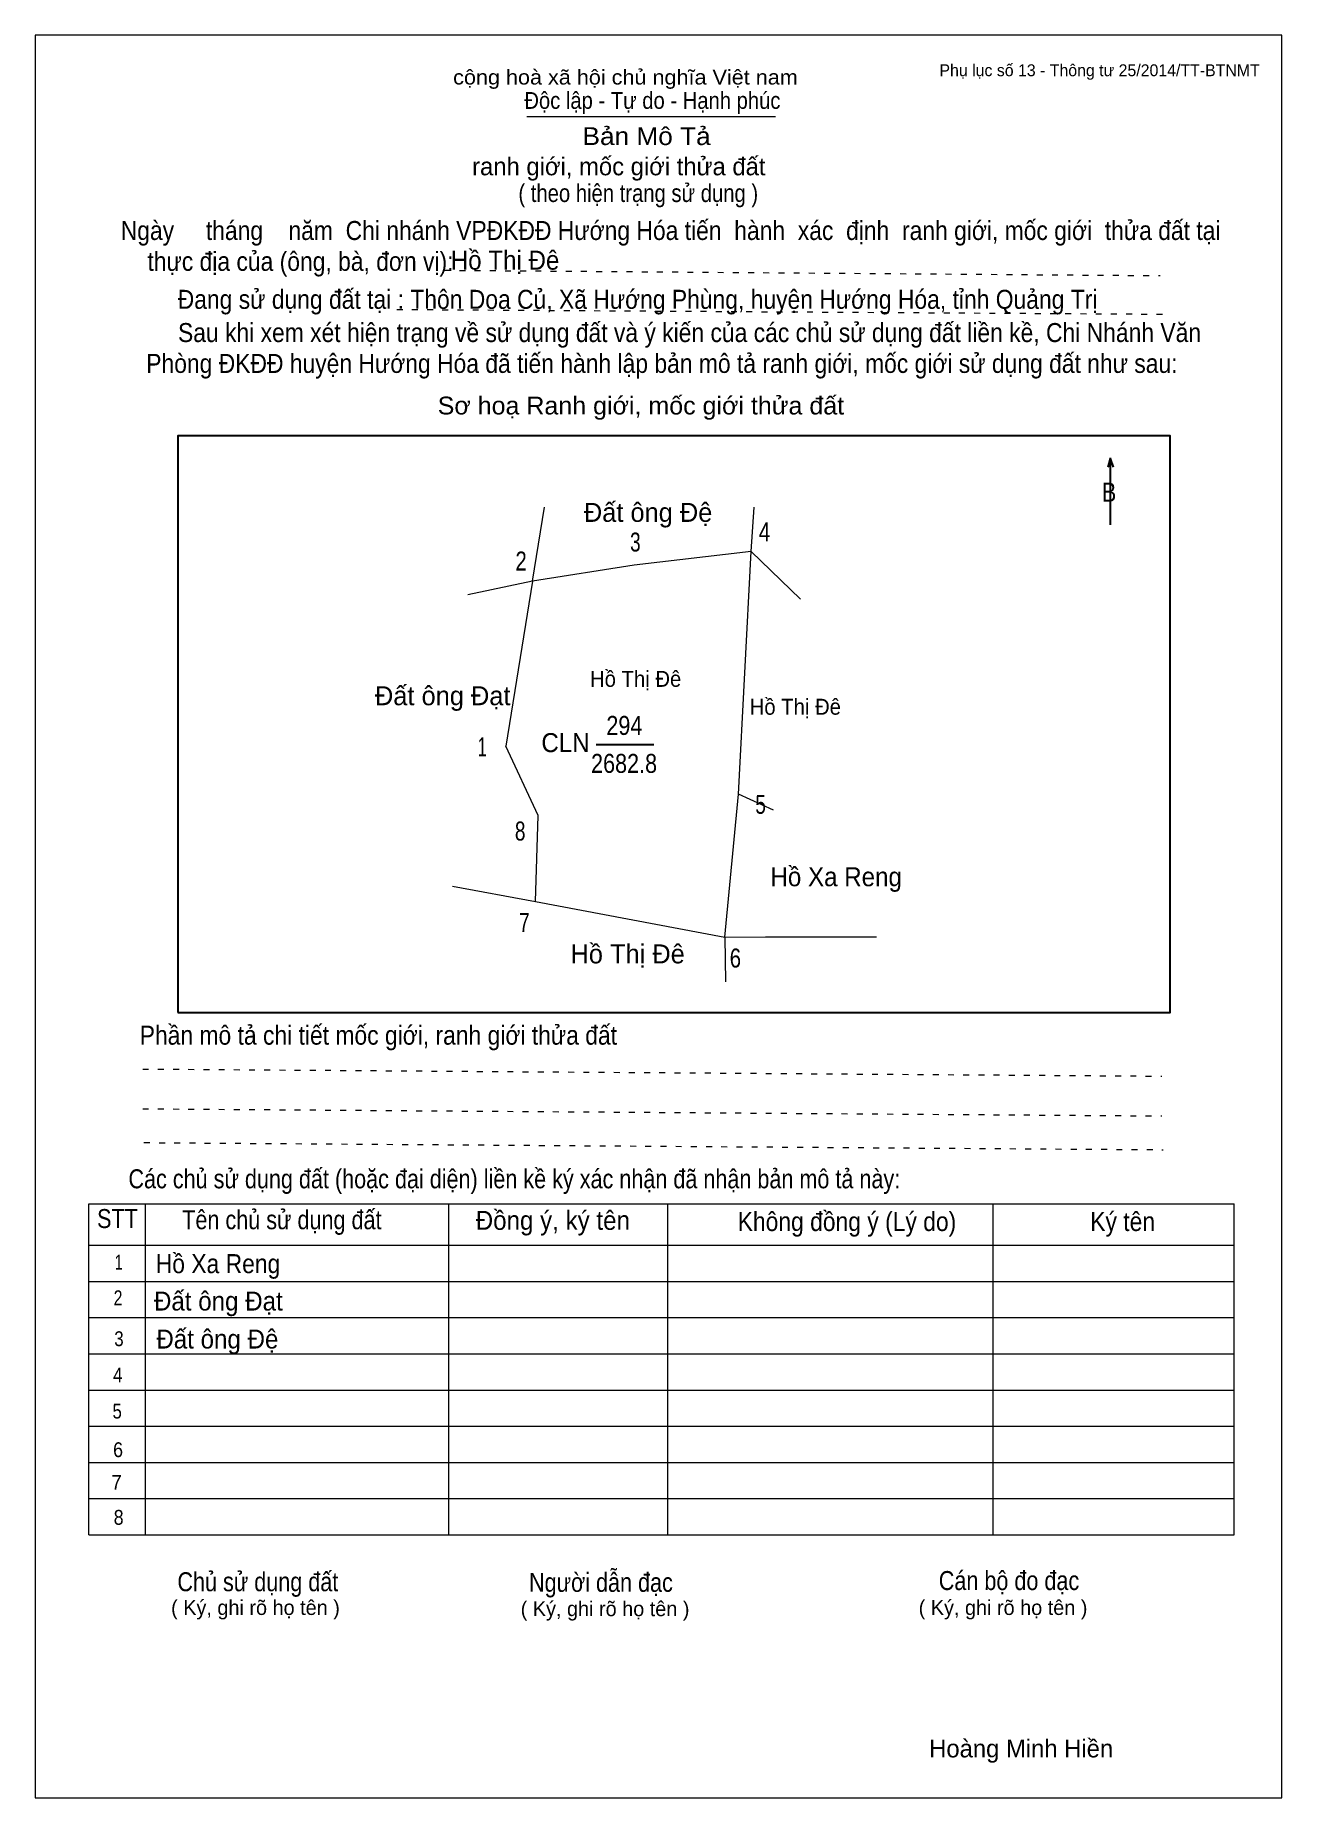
# Model space of a CAD drawing. Header units: centimetres. Extents: x 0 to 21, y 0 to 29.7.
import ezdxf
from ezdxf.enums import TextEntityAlignment as Align

# ---------------------------------------------------------------- set-up
doc = ezdxf.new("R2010")
doc.units = ezdxf.units.CM
doc.header["$LTSCALE"] = 0.13
doc.linetypes.add('DOTTED', pattern=[1.5, 0.3, -1.2])
for name, color, linetype, lineweight in [('1', 7, 'Continuous', 13), ('33', 7, 'Continuous', 25), ('6', 7, 'Continuous', 13), ('62', 7, 'Continuous', 13)]:
    doc.layers.add(name, color=color, linetype=linetype, lineweight=lineweight)
for name, color, linetype in [('2', 7, 'Continuous'), ('32', 7, 'Continuous'), ('34', 7, 'Continuous'), ('63', 7, 'Continuous')]:
    doc.layers.add(name, color=color, linetype=linetype)

msp = doc.modelspace()

# ---------------------------------------------------------------- linework, layer by layer
at = {"layer": '1'}
msp.add_lwpolyline([(21, 0), (21, 29.7), (0, 29.7), (0, 0)], close=True, dxfattribs=at)
at = {"layer": '33'}
msp.add_line((9.45, 17.75), (10.42, 17.75), dxfattribs=at)
at = {"layer": '6'}
for p, q in [((8.38, 20.5), (8.58, 21.75)), ((12.06, 21), (12.89, 20.2)), ((8.38, 20.5), (7.29, 20.27)), ((12.44, 16.64), (11.85, 16.91)), ((11.62, 14.5), (11.63, 13.75))]:
    msp.add_line(p, q, dxfattribs=at)
for points in [[(7.03, 15.36), (8.43, 15.1), (11.62, 14.5), (11.85, 16.91), (12.06, 21), (12.11, 21.75)], [(12.06, 21), (10.09, 20.77), (8.38, 20.5), (7.93, 17.72)], [(8.43, 15.1), (8.47, 16.55), (7.93, 17.72)], [(11.62, 14.5), (12.3, 14.51), (14.17, 14.51)]]:
    msp.add_lwpolyline(points, dxfattribs=at)
at = {"layer": '62'}
for p, q in [((8.28, 28.33), (12.47, 28.33)), ((0.9, 10.01), (20.2, 10.01)), ((0.9, 4.43), (0.9, 10.01)), ((1.86, 4.43), (1.86, 10.01)), ((6.97, 4.43), (6.97, 9.99)), ((10.66, 4.43), (10.66, 9.99)), ((16.14, 4.43), (16.14, 10.01)), ((20.2, 4.43), (20.2, 10.01)), ((0.9, 9.31), (20.2, 9.31)), ((0.9, 8.7), (20.2, 8.7)), ((0.9, 8.09), (20.2, 8.09)), ((0.9, 7.48), (20.2, 7.48)), ((0.9, 6.87), (20.2, 6.87)), ((0.9, 6.26), (20.2, 6.26)), ((0.9, 5.65), (20.2, 5.65)), ((0.9, 5.04), (20.2, 5.04)), ((0.9, 4.43), (20.2, 4.43))]:
    msp.add_line(p, q, dxfattribs=at)
at = {"layer": '62', "linetype": 'DOTTED'}
for p, q in [((6.89, 25.74), (18.95, 25.65)), ((6.09, 25.08), (19.04, 25)), ((1.81, 12.28), (18.98, 12.16)), ((1.81, 11.61), (18.98, 11.49)), ((1.83, 11.04), (19, 10.92))]:
    msp.add_line(p, q, dxfattribs=at)
at = {"layer": '62', "lineweight": 25}
for p, q in [((18.11, 22.58), (18.11, 21.45)), ((18.11, 22.57), (18.07, 22.42)), ((18.11, 22.57), (18.16, 22.42))]:
    msp.add_line(p, q, dxfattribs=at)
msp.add_lwpolyline([(2.4, 13.23), (19.12, 13.23), (19.12, 22.95), (2.4, 22.95)], close=True, dxfattribs=at)

# ---------------------------------------------------------------- texts
at = {"layer": '2', "width": 0.95}
for p in [(10.115, 18.72), (12.805, 18.25)]:
    msp.add_text('Hồ Thị Đê', height=0.269, dxfattribs=at).set_placement(p, align=Align.CENTER)
at = {"layer": '32'}
for s, width, p in [('4', 0.8, (12.285, 21.17)), ('3', 0.75, (10.11, 21)), ('2', 0.8, (8.185, 20.68)), ('1', 0.65, (7.53, 17.55)), ('5', 0.75, (12.22, 16.58)), ('8', 0.75, (8.17, 16.13)), ('7', 0.75, (8.24, 14.59)), ('6', 0.8, (11.795, 13.99))]:
    msp.add_text(s, height=0.32, dxfattribs=dict(at, width=width)).set_placement(p, align=Align.CENTER)
at = {"layer": '33'}
for s, p in [('Đất ông Đệ', (10.325, 21.5)), ('Đất ông Đệ', (10.325, 21.5)), ('Đất ông Đạt', (6.865, 18.41)), ('Hồ Thị Đê', (9.98, 14.06))]:
    msp.add_text(s, height=0.32, dxfattribs=at).set_placement(p, align=Align.CENTER)
for s, width, p in [('294', 0.85, (9.925, 17.91)), ('2682.8', 0.85, (9.92, 17.27)), ('Hồ Xa Reng ', 0.95, (13.55, 15.36))]:
    msp.add_text(s, height=0.32, dxfattribs=dict(at, width=width)).set_placement(p, align=Align.CENTER)
at = {"layer": '33', "width": 0.95}
msp.add_text('CLN', height=0.32, dxfattribs=at).set_placement((9.34, 17.62), align=Align.RIGHT)
at = {"layer": '34'}
for s, width, p in [('Hồ Thị Đê', 0.95, (7, 25.75)), ('Hồ Xa Reng ', 0.9, (2.03, 8.84)), ('Đất ông Đạt', 0.95, (2, 8.21)), ('Đất ông Đệ', 0.95, (2.04, 7.57))]:
    msp.add_text(s, height=0.32, dxfattribs=dict(at, width=width)).set_placement(p)
at = {"layer": '62'}
for s, height, width, p in [('cộng hoà xã hội chủ nghĩa Việt nam', 0.2474, 1.1, (7.04, 28.87)), ('Độc lập - Tự do - Hạnh phúc', 0.2828, 0.9, (8.24, 28.46)), ('Bản Mô Tả', 0.3, 1.1, (9.22, 27.85)), ('( theo hiện trạng sử dụng )', 0.3, 0.85, (8.14, 26.89)), ('Ngày     tháng    năm  Chi nhánh VPĐKĐĐ Hướng Hóa tiến  hành  xác  định  ranh giới, mốc giới  thửa đất tại ', 0.32, 0.9, (1.44, 26.25)), ('thực địa của (ông, bà, đơn vị): ', 0.32, 0.9, (1.89, 25.73)), ('Đang sử dụng đất tại : Thôn Doa Củ, Xã Hướng Phùng, huyện Hướng Hóa, tỉnh Quảng Trị', 0.32, 0.9, (2.4, 25.09)), ('     Sau khi xem xét hiện trạng về sử dụng đất và ý kiến của các chủ sử dụng đất liền kề, Chi Nhánh Văn ', 0.32, 0.9, (1.87, 24.53)), ('Phòng ĐKĐĐ huyện Hướng Hóa đã tiến hành lập bản mô tả ranh giới, mốc giới sử dụng đất như sau:', 0.32, 0.9, (1.87, 24.01)), ('Sơ hoạ Ranh giới, mốc giới thửa đất', 0.3, 1.05, (6.78, 23.31)), ('B', 0.32, 0.85, (17.97, 21.84)), ('Phần mô tả chi tiết mốc giới, ranh giới thửa đất ', 0.32, 0.9, (1.76, 12.69)), ('Các chủ sử dụng đất (hoặc đại diện) liền kề ký xác nhận đã nhận bản mô tả này:', 0.32, 0.85, (1.57, 10.27))]:
    msp.add_text(s, height=height, dxfattribs=dict(at, width=width)).set_placement(p)
msp.add_text('ranh giới, mốc giới thửa đất', height=0.3, dxfattribs=at).set_placement((7.36, 27.34))
for s, height, width, p in [('STT', 0.32, 0.85, (1.385, 9.6)), ('Tên chủ sử dụng đất', 0.32, 0.85, (4.155, 9.58)), ('Đồng ý, ký tên', 0.32, 0.95, (8.72, 9.57)), ('Không đồng ý (Lý do)', 0.32, 0.9, (13.675, 9.55)), ('Ký tên', 0.32, 0.9, (18.32, 9.55)), ('1', 0.25, 0.7, (1.405, 8.9)), ('2', 0.25, 0.8, (1.395, 8.3)), ('3', 0.25, 0.85, (1.41, 7.61)), ('4', 0.25, 0.85, (1.39, 7)), ('5', 0.25, 0.85, (1.38, 6.39)), ('6', 0.25, 0.9, (1.395, 5.74)), ('7', 0.25, 0.95, (1.37, 5.19)), ('8', 0.25, 0.9, (1.405, 4.6)), ('Người dẫn đạc', 0.32, 0.85, (9.53, 3.47)), ('Chủ sử dụng đất', 0.32, 0.85, (3.75, 3.48)), ('Cán bộ đo đạc', 0.32, 0.85, (16.405, 3.5))]:
    msp.add_text(s, height=height, dxfattribs=dict(at, width=width)).set_placement(p, align=Align.CENTER)
for p in [(3.71, 3.08), (9.6, 3.06), (16.305, 3.08)]:
    msp.add_text('( Ký, ghi rõ họ tên )', height=0.25, dxfattribs=at).set_placement(p, align=Align.CENTER)
at = {"layer": '63'}
msp.add_text('Phụ lục số 13 - Thông tư 25/2014/TT-BTNMT', height=0.2, dxfattribs=at).set_placement((20.63, 29.01), align=Align.RIGHT)
msp.add_text('Hoàng Minh Hiền', height=0.3, dxfattribs=at).set_placement((16.61, 0.68), align=Align.CENTER)

doc.saveas('drawing.dxf')
